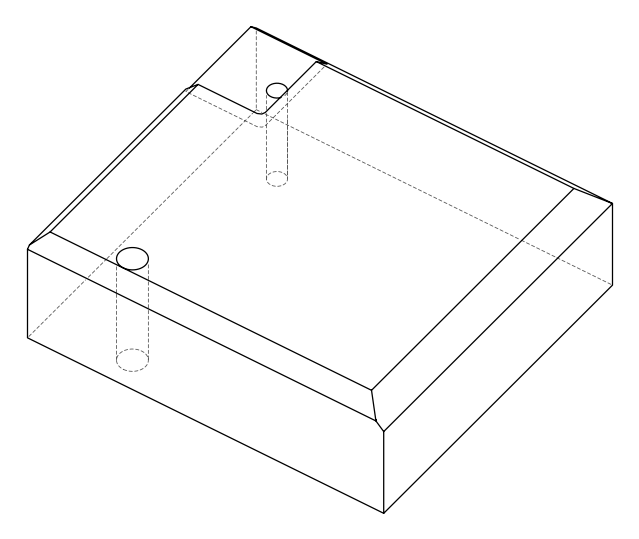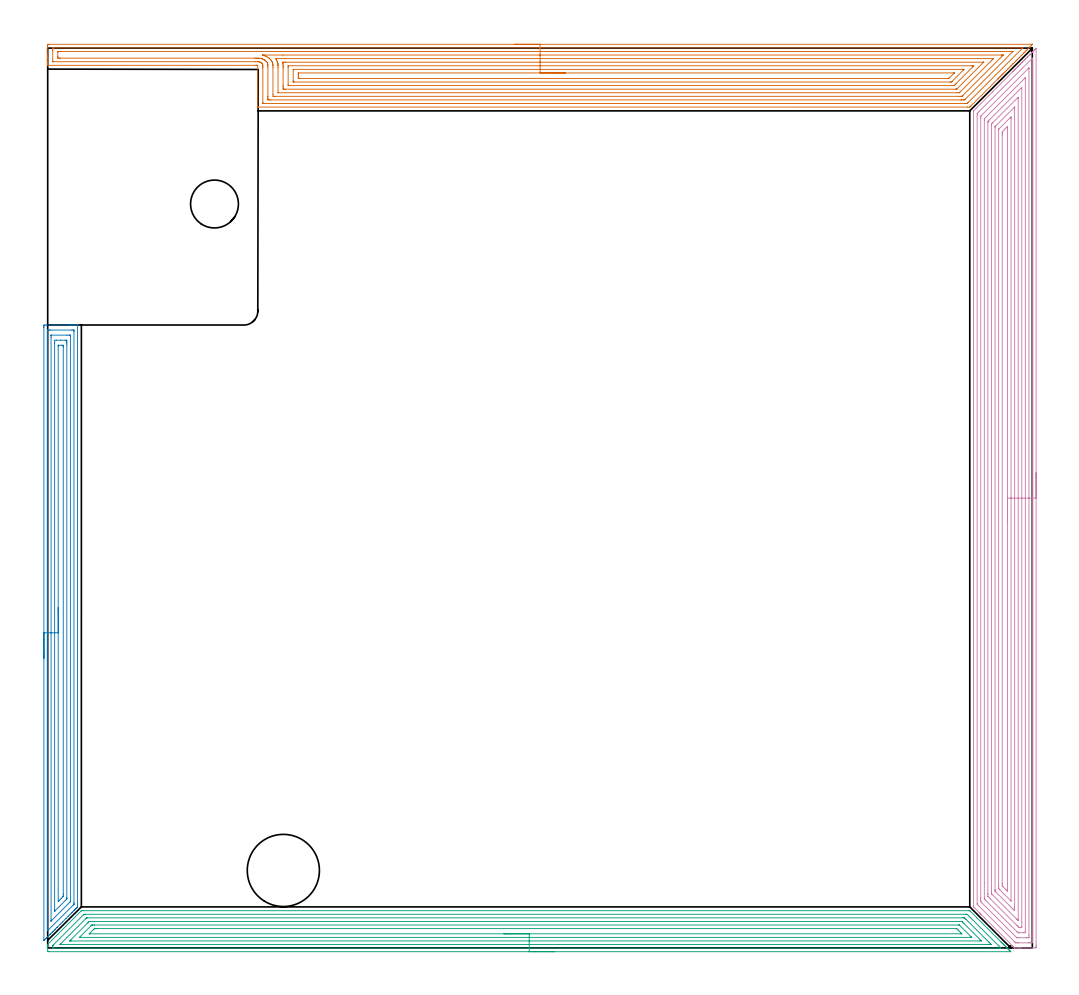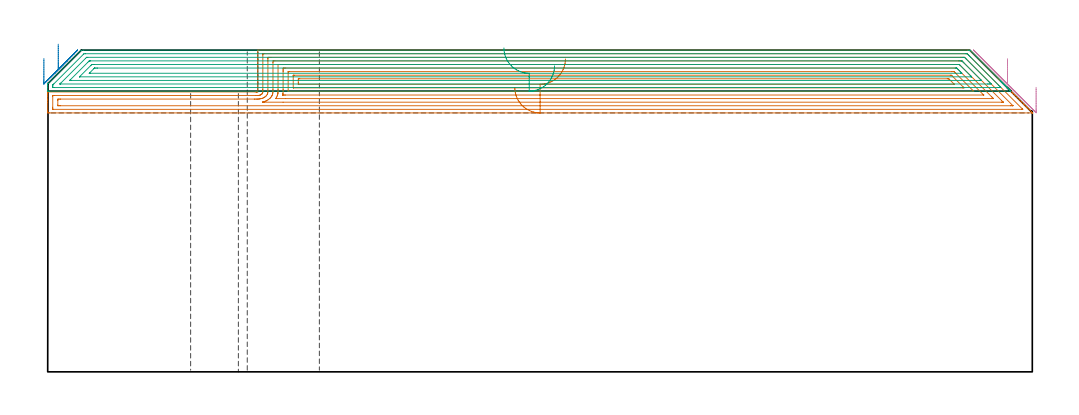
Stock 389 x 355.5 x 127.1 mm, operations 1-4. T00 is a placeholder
(PLAN: 14 operations, 9 tool changes, 98 min)
(1 AREA_MILL | FG_CHAMFER_SURFACE | UGT0205_001 | 23.59 min | 116847 mm3)
(2 AREA_MILL_1 | FG_CHAMFER_SURFACE_1 | UGT0205_001 | 9.74 min | 22344 mm3)
(3 AREA_MILL_2 | FG_CHAMFER_SURFACE_2 | UGT0205_001 | 17.94 min | 49732 mm3)
(4 AREA_MILL_3 | FG_CHAMFER_SURFACE_3 | UGT0205_001 | 24.74 min | 101465 mm3)
(5 MILL_CORNER_NOTCH_RECTANGULAR | CORNER_NOTCH_RECTANGULAR | NXT0201_013 | Follow Part, ap 2.5, ae 75% | 18.98 min | 128930 mm3)
(6 SPOT_DRILL | STEP1HOLE | NXT0321_9005460120000 | 0.05 min | 182 mm3)
(7 SPOT_DRILL_1 | STEP1HOLE_1 | NXT0321_9005460120000 | 0.05 min | 186 mm3)
(8 DRILL_BLIND_HOLE_INTO_CENTER | STEP1HOLE | NXT0301_046 | 0.05 min | 356 mm3)
(9 GUN_DRILL_THROUGH_HOLE | STEP1HOLE | UGT0307_003 | 0.59 min | 4455 mm3)
(10 SPADE_DRILL_TO_ENLARGE_THROUGH_HOLE | STEP1HOLE | UGT0306_009 | 0.54 min | 29122 mm3)
(11 DRILL_TO_ENLARGE_THROUGH_HOLE | STEP1HOLE | UGT0301_392 | 0.56 min | 46895 mm3)
(12 DRILL_BLIND_HOLE_INTO_CENTER_1 | STEP1HOLE_1 | NXT0301_092 | 0.09 min | 1740 mm3)
(13 GUN_DRILL_THROUGH_HOLE_1 | STEP1HOLE_1 | UGT0307_009 | 0.57 min | 10584 mm3)
(14 DRILL_TO_ENLARGE_THROUGH_HOLE_1 | STEP1HOLE_1 | UGT0301_257 | 0.48 min | 18481 mm3)
(TOOL UGT0205_001 | Chamfer Mill 20 x 3 x 45 deg. | D20 FL50 Z2)
(TOOL NXT0201_013 | ENDMILL 10mm | D10 FL30 Z4)
(TOOL NXT0321_9005460120000 | NC Spot Drill, 142deg, 12mm, Carbide, Uncoated | D12 PA142 FL30 Z2)
(TOOL NXT0301_046 | Carbide Drill 7.5mm [860.1-0750-038A1-MM 2214] | D7.5 PA140 FL53 Z2)
(TOOL UGT0307_003 | Gun Drill 7 mm | D7 PA130 FL24 Z1)
(TOOL UGT0306_009 | Spade Drill 18.5mm | D18.5 PA132 FL10 Z2)
(TOOL UGT0301_392 | Twist Drill 28.5 mm | D28.5 PA118 FL165 Z2)
(TOOL NXT0301_092 | Carbide Drill 12.1mm [860.1-1210-061A1-MM 2214] | D12.1 PA140 FL77 Z2)
(TOOL UGT0307_009 | Gun Drill 12 mm | D12 PA130 FL24 Z1)
(TOOL UGT0301_257 | Twist Drill 18.9 mm | D18.9 PA118 FL135 Z2)
(OP 1 AREA_MILL)
G17 G21 G94 G90
T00 M6
G54
G17 G0 G90 X184.547 Y357. S1061 M3
G43 Z137.1 H0
Z112.3
G94 G1 X184.585 Z111.429 F250.
X184.699 Z110.564
X184.887 Z109.712
X185.15 Z108.88
X185.484 Z108.074
X185.886 Z107.3
X186.355 Z106.565
X186.886 Z105.872
X187.476 Z105.229
X188.119 Z104.64
X188.811 Z104.109
X189.547 Z103.64
X190.32 Z103.237
X191.126 Z102.903
X191.958 Z102.641
X192.81 Z102.452
X193.675 Z102.338
X194.547 Z102.3
X388.953 Y356.999
X389.067 Y356.998 Z102.301
X389.077 Y356.997 Z102.3
X389.087 Y356.996 Z102.301
X389.077 Y356.981 Z102.316
X388.624 Y356.524 Z102.773
X388.157 Y356.058 Z103.242
X387.741 Y355.64 Z103.657
X387.241 Y355.142 Z104.158
X386.857 Y354.757 Z104.54
X386.684 Y354.584 Z104.715
X386.497 Y354.398 Z104.902
X385.974 Y353.874 Z105.424
X385.79 Y353.691 Z105.609
X385.644 Y353.545 Z105.755
X385.532 Y353.432 Z105.865
X385.492 Y353.392 Z105.906
X384.791 Y352.692 Z106.608
X384.649 Y352.549 Z106.748
X384.598 Y352.498 Z106.8
X383.937 Y351.838 Z107.462
X383.766 Y351.666 Z107.631
X383.084 Y350.985 Z108.315
X382.883 Y350.783 Z108.514
X382.231 Y350.132 Z109.168
X382. Y349.899 Z109.397
X381.378 Y349.279 Z110.021
X381.322 Y349.222 Z110.077
X381.117 Y349.016 Z110.28
X380.525 Y348.426 Z110.874
X380.428 Y348.328 Z110.971
X380.234 Y348.133 Z111.163
X379.672 Y347.572 Z111.728
X379.534 Y347.434 Z111.864
X379.351 Y347.25 Z112.046
X378.818 Y346.719 Z112.581
X378.468 Y346.366 Z112.93
X377.965 Y345.866 Z113.434
X377.747 Y345.647 Z113.651
X377.585 Y345.483 Z113.812
X377.424 Y345.324 Z113.974
X377.3 Y345.2 Z114.098
X377.143 Y345.042 Z114.253
X376.988 Y344.887 Z114.411
X376.853 Y344.753 Z114.545
X376.702 Y344.6 Z114.695
X376.551 Y344.451 Z114.847
X376.406 Y344.306 Z114.992
X376.26 Y344.158 Z115.137
X376.115 Y344.014 Z115.284
X375.96 Y343.859 Z115.439
X375.818 Y343.717 Z115.579
X375.678 Y343.578 Z115.72
X375.513 Y343.412 Z115.885
X375.377 Y343.275 Z116.021
X364.789 Y332.689 Z126.611
X364.342 Y332.244 Z127.055
X364.301 Y332.207 Z127.093
X363.448 Y332.2 Z127.1
X83.288
X83.008 Y332.204 Z127.09
X83. Y332.222 Z127.072
Y336.05 Z123.248
Y348.7 Z110.6
X82.736
X82.48 Y348.695 Z110.595
X82.417 Y348.7 Z110.599
X82.41 Y348.699 Z110.595
X82.408 Y348.7 Z110.596
X82.401 Z110.6
X82.392 Y348.699 Z110.598
X81.952 Y348.7 Z110.6
X0.176
X0.01 Y348.702 Z110.589
X0.005 Y348.821 Z110.471
X0. Y349.295 Z110.004
Y349.647 Z109.653
Y350.341 Z108.954
Y351.571 Z107.726
Y352.107 Z107.187
Y352.848 Z106.448
Y356.255 Z103.042
X0.003 Y356.524 Z102.774
X0.009 Y356.992 Z102.306
X0.145 Y356.995 Z102.303
X0.622 Y357. Z102.3
X194.547
Y355.585 Z103.715
X384.953
X385.201 Y355.58 Z103.72
X385.218 Y355.578 Z103.722
X385.216 Y355.574 Z103.726
X385.205 Y355.558 Z103.742
X385.191 Y355.543 Z103.757
X385.094 Y355.445 Z103.855
X363.773 Y334.122 Z125.178
X363.448 Y333.8 Z125.5
X363.325 Y333.682 Z125.618
X363.272 Y333.633 Z125.667
X363.182 Y333.621 Z125.679
X362.499 Y333.614 Z125.686
X85.464 Y333.615 Z125.685
X85.104 Y333.619 Z125.681
X85.022 Y333.621 Z125.679
X85.01 Y333.672 Z125.628
X85.007 Y333.735 Z125.565
X85.001 Y334.073 Z125.227
X85. Y347.691 Z111.609
X84.998 Y348.207 Z111.093
X84.99 Y348.574 Z110.726
X84.981 Y348.835 Z110.465
X84.947 Y348.99 Z110.31
X84.839 Y349.248 Z110.052
X84.677 Y349.458 Z109.842
X84.626 Y349.513 Z109.787
X84.327 Y349.754 Z109.546
X84.067 Y349.888 Z109.412
X83.925 Y349.946 Z109.354
X83.733 Y350.008 Z109.292
X83.414 Y350.076 Z109.224
X83.077 Y350.106 Z109.194
X82.839 Y350.109 Z109.191
X82.175 Y350.114 Z109.186
X2.41 Y350.115 Z109.185
X2.18 Y350.116 Z109.184
X2.028 Y350.12 Z109.18
X2.01 Y350.121 Z109.179
X2.007 Y350.13 Z109.17
X2.003 Y350.157 Z109.143
X2.001 Y350.206 Z109.094
X2. Y350.341 Z108.959
Y354.757 Z104.543
X2.002 Y355.161 Z104.139
X2.01 Y355.566 Z103.734
X2.013 Y355.58 Z103.72
X2.018 Y355.582 Z103.718
X2.043 Y355.584 Z103.716
X2.095 Y355.585 Z103.715
X2.2 Y355.586 Z103.714
X194.547 Y355.585 Z103.715
Y354.171 Z105.129
X380.428
X381.022 Y354.17 Z105.13
X381.136 Y354.168 Z105.132
X381.322 Y354.164 Z105.136
X381.347 Y354.157 Z105.143
X381.336 Y354.142 Z105.158
X381.322 Y354.123 Z105.177
X362.526 Y335.326 Z123.974
X362.235 Y335.047 Z124.253
X361.955 Y335.035 Z124.265
X361.661 Y335.032 Z124.268
X361.068 Y335.029 Z124.271
X360.767 Y335.028 Z124.272
X88.201 Y335.029 Z124.271
X87.607 Y335.03 Z124.27
X87.307 Y335.032 Z124.268
X87.016 Y335.035 Z124.265
X87.008 Y335.326 Z123.974
X87.002 Y335.628 Z123.672
X87. Y336.209 Z123.091
Y336.513 Z122.787
X86.999 Y347.996 Z111.304
X86.99 Y348.574 Z110.726
X86.979 Y348.899 Z110.401
X86.925 Y349.199 Z110.101
X86.837 Y349.458 Z109.842
X86.703 Y349.75 Z109.55
X86.414 Y350.16 Z109.14
X86.246 Y350.341 Z108.959
X85.847 Y350.666 Z108.634
X85.669 Y350.797 Z108.503
X85.52 Y350.885 Z108.415
X85.297 Y351.003 Z108.297
X85.123 Y351.089 Z108.211
X84.791 Y351.224 Z108.076
X84.626 Y351.28 Z108.02
X84.546 Y351.304 Z107.996
X84.079 Y351.412 Z107.888
X83.733 Y351.472 Z107.828
X83.456 Y351.498 Z107.802
X83.132 Y351.52 Z107.78
X82.839 Y351.524 Z107.776
X82.533 Y351.527 Z107.773
X81.945 Y351.528 Z107.772
X81.638
X5.091 Y351.529 Z107.771
X4.782
X4.197 Y351.533 Z107.767
X4.012 Y351.535 Z107.765
X4.004 Y351.913 Z107.387
X4.001 Y352.107 Z107.193
Y353.874 Z105.426
X4.003 Y354.066 Z105.234
X4.01 Y354.133 Z105.167
X4.017 Y354.165 Z105.135
X4.047 Y354.166 Z105.134
X4.197 Y354.169 Z105.131
X4.79 Y354.171 Z105.129
X5.091
X194.547
Y352.757 Z106.543
X376.853
X377.091 Y352.756 Z106.544
X377.364 Y352.752 Z106.548
X377.445 Y352.75 Z106.55
X377.482 Y352.743 Z106.557
X377.454 Y352.711 Z106.589
X377.369 Y352.621 Z106.679
X377.299 Y352.55 Z106.75
X376.858 Y352.107 Z107.193
X361.661 Y336.91 Z122.39
X361.305 Y336.562 Z122.738
X361.224 Y336.485 Z122.815
X361.174 Y336.45 Z122.85
X361.096 Y336.448 Z122.852
X360.767 Y336.444 Z122.856
X360.531 Y336.443 Z122.857
X359.874
X89.751
X89.095 Y336.448 Z122.852
X89.011 Y336.45 Z122.85
X89. Y337.092 Z122.208
Y347.785 Z111.515
X88.996 Y348.574 Z110.726
X88.994 Y348.674 Z110.626
X88.962 Y349.076 Z110.224
X88.892 Y349.458 Z109.842
X88.797 Y349.752 Z109.548
X88.636 Y350.119 Z109.181
X88.521 Y350.341 Z108.959
X88.201 Y350.794 Z108.506
X87.999 Y351.029 Z108.271
X87.808 Y351.224 Z108.076
X87.307 Y351.632 Z107.668
X87.029 Y351.834 Z107.466
X86.554 Y352.107 Z107.193
X86.414 Y352.182 Z107.118
X86.263 Y352.256 Z107.044
X85.886 Y352.408 Z106.892
X85.52 Y352.54 Z106.76
X85.23 Y352.63 Z106.67
X84.902 Y352.718 Z106.582
X84.886 Y352.726 Z106.574
X84.87 Y352.75 Z106.55
X85.244 Y352.754 Z106.546
X85.52 Y352.756 Z106.544
X92.987 Y352.757 Z106.543
X194.547
Y351.343 Z107.957
X373.159 Y351.342 Z107.958
X373.279
X373.398 Y351.34 Z107.96
X373.619 Y351.336 Z107.964
X373.517 Y351.224 Z108.076
X373.401 Y351.103 Z108.197
X373.279 Y350.978 Z108.322
X372.959 Y350.657 Z108.643
X360.521 Y338.22 Z121.08
X360.274 Y337.976 Z121.324
X360.192 Y337.899 Z121.401
X360.163 Y337.873 Z121.427
X360.113 Y337.864 Z121.436
X359.991 Y337.86 Z121.44
X359.874 Y337.858 Z121.442
X359.1 Y337.857 Z121.443
X91.002
X91.001 Y337.859 Z121.441
X91. Y347.691 Z111.609
X90.998 Y348.46 Z110.84
X90.994 Y348.574 Z110.726
X90.971 Y348.967 Z110.333
X90.957 Y349.173 Z110.127
X90.926 Y349.415 Z109.885
X90.918 Y349.458 Z109.842
X90.882 Y349.649 Z109.651
X90.703 Y350.171 Z109.129
X90.63 Y350.341 Z108.959
X90.417 Y350.801 Z108.499
X90.142 Y351.224 Z108.076
X90.079 Y351.325 Z107.975
X90.075 Y351.332 Z107.968
X90.114 Y351.336 Z107.964
X90.241 Y351.34 Z107.96
X90.401 Y351.342 Z107.958
X94.005 Y351.343 Z107.957
X194.547
Y349.929 Z109.371
X369.704 Y349.928 Z109.372
X369.741 Y349.926 Z109.374
X369.762 Y349.924 Z109.376
X369.763 Y349.923 Z109.377
X369.759 Y349.913 Z109.387
X369.742 Y349.891 Z109.409
X369.729 Y349.878 Z109.422
X359.289 Y339.437 Z119.863
X359.184 Y339.335 Z119.965
X359.145 Y339.3 Z120.
X359.122 Y339.282 Z120.018
X359.098 Y339.278 Z120.022
X358.98 Y339.275 Z120.025
X358.562 Y339.272 Z120.028
X94.039 Y339.271 Z120.029
X93.563 Y339.273 Z120.027
X93.142 Y339.275 Z120.025
X93.022 Y339.278 Z120.022
X93.009 Y339.407 Z119.893
X93.003 Y339.742 Z119.558
X93. Y340.298 Z119.002
Y340.625 Z118.675
Y347.691 Z111.609
X92.997 Y348.25 Z111.05
X92.99 Y348.574 Z110.726
X92.96 Y349.171 Z110.129
X92.923 Y349.458 Z109.842
X92.872 Y349.799 Z109.501
X92.859 Y349.897 Z109.403
X92.857 Y349.918 Z109.382
X92.872 Y349.922 Z109.378
X92.928 Y349.925 Z109.375
X93.088 Y349.928 Z109.372
X93.563 Y349.929 Z109.371
X93.98
X194.547
Y348.514 Z110.786
X365.236
X365.298 Y348.513 Z110.787
X365.887 Y348.497 Z110.803
X365.606 Y348.208 Z111.092
X365.456 Y348.055 Z111.245
X358.911 Y341.509 Z117.791
X358.499 Y341.101 Z118.199
X358.086 Y340.692 Z118.608
X358.021 Y340.69 Z118.61
X357.193 Y340.686 Z118.615
X357.132 Y340.685
X95.29
X95.132 Y340.687 Z118.613
X95.054 Y340.69 Z118.61
X95.021 Y340.692 Z118.608
X95.01 Y340.708 Z118.592
X95.006 Y340.786 Z118.514
X95.001 Y340.97 Z118.33
X95. Y348.037 Z111.263
X95.003 Y348.384 Z110.916
X95.007 Y348.482 Z110.818
X95.01 Y348.508 Z110.792
X95.015 Y348.509 Z110.791
X95.038 Y348.512 Z110.788
X95.142 Y348.514 Z110.786
X194.547
Y347.1 Z112.2
X361.366
X361.661 Y347.099 Z112.201
X361.956 Y347.096 Z112.204
X362.023 Y347.093 Z112.207
X361.901 Y346.956 Z112.344
X361.809 Y346.858 Z112.442
X361.761 Y346.808 Z112.492
X357.269 Y342.316 Z116.984
X357.193 Y342.243 Z117.057
X357.038 Y342.106 Z117.194
X356.894 Y342.103 Z117.197
X356.594 Y342.1 Z117.2
X97.433
X97.138 Y342.101 Z117.199
X97.04 Y342.104 Z117.196
X97.013 Y342.106 Z117.194
X97.006 Y342.165 Z117.135
X97.002 Y342.256 Z117.044
X97. Y342.392 Z116.908
Y342.528 Z116.772
X97.001 Y346.943 Z112.357
X97.01 Y347.079 Z112.221
X97.016 Y347.094 Z112.206
X97.028 Y347.097 Z112.203
X97.064 Y347.1 Z112.2
X194.547
Y345.686 Z113.614
X358.086 Y345.685 Z113.615
X358.118 Y345.684 Z113.616
X358.154 Y345.682 Z113.618
X358.171 Y345.679 Z113.621
X358.117 Y345.614 Z113.686
X356.299 Y343.797 Z115.503
X356.032 Y343.539 Z115.761
X356.012 Y343.521 Z115.779
X355.976 Y343.518 Z115.782
X355.895 Y343.516 Z115.784
X355.732 Y343.514 Z115.786
X355.405
X99.577
X99.091 Y343.517 Z115.783
X99.039 Y343.519 Z115.781
X99.01 Y343.521 Z115.779
X99.008 Y343.559 Z115.741
X99.004 Y343.734 Z115.566
X99. Y344.084 Z115.216
Y344.967 Z114.333
X99.001 Y345.446 Z113.854
X99.003 Y345.648 Z113.652
X99.006 Y345.673 Z113.627
X99.01 Y345.679 Z113.621
X99.017 Y345.682 Z113.618
X99.073 Y345.685 Z113.615
X99.167 Y345.686 Z113.614
X194.547
X195.418 Z113.652
X196.283 Z113.766
X197.135 Z113.955
X197.967 Z114.217
X198.773 Z114.551
X199.547 Z114.954
X200.282 Z115.423
X200.975 Z115.954
X201.618 Z116.543
X202.207 Z117.186
X202.738 Z117.878
X203.207 Z118.614
X203.61 Z119.388
X203.944 Z120.194
X204.206 Z121.026
X204.395 Z121.878
X204.509 Z122.742
X204.547 Z123.614
G0 Z137.1
M5
M2
(OP 2 AREA_MILL_1)
G17 G21 G94 G90
T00 M6
G54
G17 G0 G90 X-1.5 Y114.5 S1061 M3
G43 Z137.1 H0
Z123.8
G94 G1 Y114.538 Z122.928 F250.
Y114.652 Z122.063
Y114.841 Z121.212
Y115.103 Z120.38
Y115.437 Z119.574
Y115.84 Z118.8
Y116.308 Z118.064
Y116.84 Z117.372
Y117.429 Z116.729
Y118.072 Z116.14
Y118.764 Z115.608
Y119.5 Z115.14
Y120.274 Z114.737
Y121.08 Z114.403
Y121.912 Z114.141
Y122.764 Z113.952
Y123.628 Z113.838
Y124.5 Z113.8
Y245.071
X-1.499 Y245.488 Z113.801
X-1.495 Y245.958 Z113.803
X-1.492 Y246.091 Z113.806
X-1.03 Y246.095 Z114.268
X-0.425 Y246.1 Z114.873
X8.681 Z123.975
X9.237 Z124.534
X9.564 Z124.86
X10.12 Z125.416
X10.447 Z125.742
X11.452 Z126.752
X11.79 Y246.092 Z127.081
X11.797 Y246.091 Z127.088
X11.8 Y245.935 Z127.1
Y16.905
X11.802 Y16.211 Z127.094
X11.795 Y16.197 Z127.088
X11.771 Y16.169 Z127.066
X11.613 Y16.012 Z126.911
X11.489 Y15.888 Z126.786
X11.33 Y15.727 Z126.624
X11.167 Y15.566 Z126.465
X11.052 Y15.451 Z126.35
X10.888 Y15.286 Z126.183
X10.72 Y15.119 Z126.018
X10.447 Y14.846 Z125.745
X10.275 Y14.673 Z125.571
X9.727 Y14.127 Z125.027
X9.382 Y13.78 Z124.678
X8.802 Y13.202 Z124.102
X8.093 Y12.492 Z123.392
X7.21 Y11.609 Z122.509
X5.809 Y10.209 Z121.108
X4.916 Y9.316 Z120.215
X3.876 Y8.275 Z119.175
X3.679 Y8.077 Z118.976
X3.577 Y7.976 Z118.875
X3.013 Y7.412 Z118.312
X2.796 Y7.194 Z118.093
X2.685 Y7.083 Z117.982
X2.149 Y6.549 Z117.448
X1.913 Y6.311 Z117.21
X1.792 Y6.19 Z117.089
X1.286 Y5.686 Z116.586
X1.03 Y5.428 Z116.326
X0.899 Y5.298 Z116.196
X0.423 Y4.823 Z115.723
X0.147 Y4.545 Z115.443
X-0.44 Y3.96 Z114.86
X-0.735 Y3.662 Z114.56
X-1.252 Y3.148 Z114.047
X-1.335 Y3.065 Z113.964
X-1.471 Y2.937 Z113.828
X-1.497 Y2.915 Z113.802
X-1.5 Y3.051 Z113.8
Y3.095
Y124.5
X-0.086 Z115.214
X-0.085 Y243.91 Z115.215
X-0.084 Y244.014 Z115.216
X-0.082 Y244.065 Z115.218
X-0.08 Y244.083 Z115.22
X-0.049 Y244.09 Z115.251
X0.345 Y244.098 Z115.645
X0.736 Y244.099 Z116.036
X1.226 Y244.1 Z116.526
X9.564 Y244.099 Z124.864
X10.057 Y244.097 Z125.357
X10.277 Y244.09 Z125.577
X10.379 Y244.081 Z125.679
X10.385 Y243.765 Z125.685
Y243.702
Y17.798
X10.381 Y17.383 Z125.681
X10.379 Y17.28 Z125.679
X10.374 Y17.236 Z125.674
X10.348 Y17.207 Z125.648
X10.25 Y17.104 Z125.55
X10.055 Y16.905 Z125.355
X0.234 Y7.083 Z115.534
X0.132 Y6.984 Z115.432
X0.04 Y6.895 Z115.34
X-0.05 Y6.812 Z115.25
X-0.079 Y6.805 Z115.221
X-0.084 Y7.02 Z115.216
X-0.085 Y7.083 Z115.215
X-0.086 Y124.5 Z115.214
X1.328 Z116.628
X1.329 Y241.317 Z116.629
X1.332 Y241.917 Z116.632
X1.334 Y242.062 Z116.634
X1.336 Y242.09 Z116.636
X1.377 Y242.094 Z116.677
X1.439 Y242.099 Z116.739
X7.617 Y242.1 Z122.917
X8.501 Y242.099 Z123.801
X8.681 Y242.096 Z123.981
X8.862 Y242.09 Z124.162
X8.965 Y242.083 Z124.265
X8.968 Y242.014 Z124.268
X8.969 Y241.917 Z124.269
X8.971 Y241.623 Z124.271
Y18.691
X8.969 Y18.4 Z124.269
X8.965 Y18.301 Z124.265
X8.962 Y18.273 Z124.262
X8.95 Y18.257 Z124.25
X8.915 Y18.218 Z124.215
X8.681 Y17.981 Z123.981
X8.591 Y17.89 Z123.891
X1.355 Y10.655 Z116.655
X1.344 Y10.649 Z116.644
X1.338 Y10.648 Z116.638
X1.335 Y10.655 Z116.635
X1.332 Y10.676 Z116.632
X1.329 Y10.948 Z116.629
X1.328 Y124.5 Z116.628
X2.743 Z118.043
Y238.994
X2.744 Y239.238 Z118.044
X2.748 Y239.881 Z118.048
X2.752 Y240.09 Z118.052
X3.415 Y240.1 Z118.715
X5.15 Z120.45
X6.946 Z122.246
X7.347 Y240.094 Z122.647
X7.542 Y240.09 Z122.842
X7.55 Y239.98 Z122.85
X7.555 Y239.484 Z122.855
X7.557 Y239.238 Z122.857
Y238.589
Y19.828
X7.556 Y19.584 Z122.856
X7.554 Y19.422 Z122.854
X7.55 Y19.342 Z122.85
X7.547 Y19.307 Z122.847
X7.523 Y19.281 Z122.823
X7.371 Y19.124 Z122.671
X6.942 Y18.691 Z122.242
X2.933 Y14.683 Z118.233
X2.868 Y14.619 Z118.168
X2.785 Y14.542 Z118.085
X2.756 Y14.516 Z118.056
X2.75 Y14.548 Z118.05
X2.747 Y14.622 Z118.047
X2.744 Y14.875 Z118.044
X2.743 Y15.119 Z118.043
Y15.261
Y124.5
X4.157 Z119.457
Y237.675
X4.159 Y237.899 Z119.459
X4.162 Y238.047 Z119.462
X4.164 Y238.092 Z119.464
X4.168 Y238.094 Z119.468
X4.187 Y238.097 Z119.487
X4.267 Y238.099 Z119.567
X5.392 Y238.1 Z120.692
X6.033 Y238.096 Z121.333
X6.123 Y238.093 Z121.423
X6.131 Y238.092 Z121.431
X6.136 Y238.053 Z121.436
X6.14 Y237.935 Z121.44
X6.142 Y237.787 Z121.442
X6.143 Y237.564 Z121.443
Y237.452
Y21.258
X6.139 Y20.477 Z121.439
X6.137 Y20.372 Z121.437
X6.131 Y20.341 Z121.431
X6.111 Y20.318 Z121.411
X6.033 Y20.234 Z121.333
X5.267 Y19.465 Z120.567
X4.493 Y18.691 Z119.793
X4.379 Y18.578 Z119.679
X4.267 Y18.471 Z119.567
X4.164 Y18.375 Z119.464
X4.159 Y18.58 Z119.459
X4.158 Y18.691 Z119.458
X4.157 Y124.5 Z119.457
Y125.372 Z119.495
Y126.236 Z119.609
Y127.088 Z119.798
Y127.92 Z120.06
Y128.726 Z120.394
Y129.5 Z120.797
Y130.236 Z121.265
Y130.928 Z121.796
Y131.571 Z122.386
Y132.16 Z123.029
Y132.692 Z123.721
Y133.16 Z124.457
Y133.563 Z125.231
Y133.897 Z126.037
Y134.159 Z126.869
Y134.348 Z127.72
Y134.462 Z128.585
Y134.5 Z129.457
G0 Z137.1
M5
M2
(OP 3 AREA_MILL_2)
G17 G21 G94 G90
T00 M6
G54
G17 G0 G90 X200.25 Y-1.5 S1061 M3
G43 Z137.1 H0
Z120.9
G94 G1 X200.212 Z120.028 F250.
X200.098 Z119.164
X199.909 Z118.312
X199.647 Z117.48
X199.313 Z116.674
X198.91 Z115.9
X198.442 Z115.164
X197.91 Z114.472
X197.321 Z113.829
X196.678 Z113.24
X195.986 Z112.709
X195.25 Z112.24
X194.476 Z111.837
X193.67 Z111.503
X192.838 Z111.241
X191.987 Z111.052
X191.122 Z110.938
X190.25 Z110.9
X0.633
X0.461 Y-1.498 Z110.902
X0.002 Y-1.491 Z110.905
X0. Y-1.32 Z111.077
Y-0.063 Z112.332
Y0.675 Z113.075
Y1.307 Z113.707
X0.001 Y1.346 Z113.745
X0.01 Y1.399 Z113.796
X0.057 Y1.458 Z113.856
X13.201 Y14.601 Z127.
X13.305 Y14.695 Z127.09
X14.049 Y14.7 Z127.1
X363.768
X364.295 Y14.702 Z127.081
X364.398 Y14.602 Z127.001
X367.071 Y11.93 Z124.328
X376.4 Y2.602 Z114.998
X376.505 Y2.495 Z114.895
X376.588 Y2.413 Z114.812
X376.696 Y2.306 Z114.702
X376.799 Y2.201 Z114.6
X376.886 Y2.115 Z114.514
X376.992 Y2.01 Z114.406
X377.094 Y1.907 Z114.306
X377.184 Y1.817 Z114.216
X377.288 Y1.714 Z114.11
X377.388 Y1.613 Z114.012
X377.482 Y1.518 Z113.918
X377.584 Y1.418 Z113.814
X377.682 Y1.318 Z113.718
X377.78 Y1.22 Z113.62
X377.88 Y1.122 Z113.518
X377.976 Y1.024 Z113.424
X378.078 Y0.922 Z113.322
X378.177 Y0.825 Z113.221
X378.27 Y0.73 Z113.129
X378.376 Y0.624 Z113.023
X378.473 Y0.529 Z112.925
X378.565 Y0.436 Z112.835
X378.675 Y0.326 Z112.725
X378.769 Y0.233 Z112.629
X378.859 Y0.142 Z112.541
X378.973 Y0.028 Z112.427
X379.065 Y-0.063 Z112.333
X379.153 Y-0.152 Z112.247
X379.271 Y-0.27 Z112.129
X379.361 Y-0.359 Z112.037
X379.447 Y-0.447 Z111.953
X379.569 Y-0.568 Z111.831
X379.657 Y-0.655 Z111.741
X379.741 Y-0.741 Z111.658
X379.867 Y-0.867 Z111.533
X379.953 Y-0.951 Z111.445
X380.165 Y-1.165 Z111.235
X380.198 Y-1.198 Z111.202
X380.396 Y-1.396 Z111.003
X380.463 Y-1.466 Z110.933
X380.483 Y-1.494 Z110.904
X380.463 Y-1.499 Z110.899
X190.25 Y-1.5 Z110.9
Y-0.086 Z112.314
X2.444 Y-0.085 Z112.315
X2.422 Y-0.084 Z112.316
X2.01 Y-0.063 Z112.337
X2.004 Y0.352 Z112.752
X2.008 Y0.825 Z113.225
X2.01 Y0.928 Z113.328
X2.065 Y1.003 Z113.403
X2.151 Y1.094 Z113.494
X2.422 Y1.371 Z113.771
X14.049 Y12.998 Z125.398
X14.184 Y13.129 Z125.529
X14.325 Y13.263 Z125.663
X14.922 Y13.285 Z125.685
X14.944
X362.851
X362.873 Y13.284 Z125.684
X363.275 Y13.263 Z125.663
X363.768 Y12.78 Z125.18
X364.175 Y12.375 Z124.775
X364.662 Y11.889 Z124.289
X375.724 Y0.825 Z113.225
X376.289 Y0.257 Z112.657
X376.601 Y-0.063 Z112.337
X376.311 Y-0.084 Z112.316
X376.289 Y-0.085 Z112.315
X375.418 Y-0.086 Z112.314
X190.25
Y1.328 Z113.728
X5.031 Y1.329 Z113.729
X4.954
X4.891 Y1.332 Z113.732
X4.851 Y1.335 Z113.735
X4.848 Y1.336 Z113.736
X4.863 Y1.355 Z113.755
X4.998 Y1.496 Z113.896
X5.105 Y1.606 Z114.006
X5.159 Y1.66 Z114.06
X14.985 Y11.486 Z123.886
X15.271 Y11.768 Z124.168
X15.355 Y11.847 Z124.247
X15.372 Y11.861 Z124.261
X15.397 Y11.865 Z124.265
X15.453 Y11.868 Z124.268
X15.838 Y11.871 Z124.271
X361.591
X361.979 Y11.869 Z124.269
X362.108 Y11.868 Z124.268
X362.207 Y11.865 Z124.265
X362.29 Y11.799 Z124.199
X362.611 Y11.486 Z123.886
X362.873 Y11.227 Z123.627
X371.817 Y2.284 Z114.684
X372.384 Y1.714 Z114.114
X372.712 Y1.38 Z113.78
X372.745 Y1.335 Z113.735
X372.712 Y1.334 Z113.734
X372.204 Y1.33 Z113.73
X371.817 Y1.329 Z113.729
X371.311 Y1.328 Z113.728
X190.25
Y2.743 Z115.143
X9.436
X8.927 Y2.746 Z115.146
X8.761 Y2.749 Z115.149
X8.711 Y2.751 Z115.151
X8.737 Y2.78 Z115.18
X8.796 Y2.843 Z115.243
X8.942 Y2.992 Z115.392
X9.062 Y3.114 Z115.514
X15.838 Y9.889 Z122.289
X16.196 Y10.243 Z122.643
X16.379 Y10.421 Z122.821
X16.409 Y10.449 Z122.849
X16.451 Y10.451 Z122.851
X16.544 Y10.455 Z122.855
X16.733 Y10.457 Z122.857
X16.874
X360.332
X361.084 Y10.452 Z122.852
X361.187 Y10.45 Z122.85
X361.293 Y10.348 Z122.748
X361.512 Y10.135 Z122.535
X361.942 Y9.709 Z122.109
X368.598 Y3.052 Z115.452
X368.774 Y2.873 Z115.273
X368.859 Y2.784 Z115.184
X368.89 Y2.749 Z115.149
X368.098 Y2.743 Z115.143
X190.25
Y4.157 Z116.557
X12.782
X12.663 Y4.158 Z116.558
X12.584 Y4.161 Z116.561
X12.573 Y4.164 Z116.564
Y4.166 Z116.566
X12.594 Y4.19 Z116.59
X12.778 Y4.379 Z116.779
X16.977 Y8.578 Z120.978
X17.224 Y8.821 Z121.221
X17.428 Y9.019 Z121.419
X17.463 Y9.036 Z121.436
X17.516 Y9.039 Z121.439
X17.627 Y9.041 Z121.441
X18.298 Y9.043 Z121.443
X18.521
X359.967 Y9.042 Z121.442
X360.078 Y9.04 Z121.44
X360.132 Y9.037 Z121.437
X360.157 Y9.033 Z121.433
X360.19 Y9.007 Z121.407
X360.379 Y8.821 Z121.221
X364.662 Y4.54 Z116.94
X364.822 Y4.379 Z116.779
X364.978 Y4.218 Z116.618
X365.018 Y4.172 Z116.572
X365.024 Y4.162 Z116.562
X365.018 Y4.161 Z116.561
X364.96 Y4.158 Z116.558
X364.885 Y4.157 Z116.557
X364.662
X190.25
Y5.571 Z117.971
X16.733
X16.426 Y5.572 Z117.972
X16.425 Y5.573 Z117.973
X16.424 Y5.574 Z117.974
X16.431 Y5.581 Z117.981
X18.206 Y7.358 Z119.758
X18.312 Y7.463 Z119.863
X18.399 Y7.545 Z119.945
X18.458 Y7.599 Z119.999
X18.489 Y7.622 Z120.022
X18.521 Y7.623 Z120.023
X18.829 Y7.627 Z120.027
X19.416 Y7.629 Z120.029
X19.722
X358.707
X359.001 Y7.626 Z120.026
X359.074 Y7.624 Z120.024
X359.107 Y7.622 Z120.022
X359.149 Y7.591 Z119.991
X359.295 Y7.453 Z119.853
X359.708 Y7.044 Z119.444
X360.19 Y6.563 Z118.963
X360.596 Y6.156 Z118.556
X361.084 Y5.665 Z118.065
X361.155 Y5.585 Z117.985
X361.161 Y5.578 Z117.978
X361.145 Y5.576 Z117.976
X361.084 Y5.574 Z117.974
X360.778 Y5.572 Z117.972
X190.25 Y5.571 Z117.971
X189.378 Z118.009
X188.514 Z118.123
X187.662 Z118.312
X186.83 Z118.574
X186.024 Z118.908
X185.25 Z119.311
X184.514 Z119.78
X183.822 Z120.311
X183.179 Z120.9
X182.59 Z121.543
X182.059 Z122.235
X181.59 Z122.971
X181.187 Z123.745
X180.853 Z124.551
X180.591 Z125.383
X180.402 Z126.235
X180.288 Z127.1
X180.25 Z127.971
G0 Z137.1
M5
M2
(OP 4 AREA_MILL_3)
G17 G21 G94 G90
T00 M6
G54
G17 G0 G90 X390.5 Y187.7 S1061 M3
G43 Z137.1 H0
Z112.4
G94 G1 Y187.662 Z111.528 F250.
Y187.548 Z110.664
Y187.359 Z109.812
Y187.097 Z108.98
Y186.763 Z108.174
Y186.36 Z107.4
Y185.892 Z106.664
Y185.361 Z105.972
Y184.771 Z105.329
Y184.128 Z104.74
Y183.436 Z104.208
Y182.7 Z103.74
Y181.926 Z103.337
Y181.12 Z103.003
Y180.288 Z102.741
Y179.437 Z102.552
Y178.572 Z102.438
Y177.7 Z102.4
Y1.068
X390.499 Y0.631 Z102.401
X390.495 Y0.179 Z102.403
X390.492 Y0.01 Z102.406
X390.049 Y0. Z102.848
X384.761 Z108.134
X384.242 Z108.655
X383.879 Z109.017
X383.36 Z109.535
X382.998 Z109.897
X382.22 Z110.679
X382.013 Z110.884
X381.999 Y0.004 Z110.898
X381.993 Y0.006 Z110.904
X381.649 Y0.351 Z111.251
X381.235 Y0.764 Z111.662
X370.099 Y11.901 Z122.8
X368.941 Y13.059 Z123.958
X368.895 Y13.104 Z124.002
X368.848 Y13.151 Z124.051
X368.651 Y13.349 Z124.248
X368.601 Y13.397 Z124.296
X368.55 Y13.449 Z124.349
X368.361 Y13.638 Z124.538
X368.308 Y13.691 Z124.589
X368.252 Y13.747 Z124.647
X368.072 Y13.928 Z124.827
X368.014 Y13.985 Z124.883
X365.808 Y16.193 Z127.092
X365.802 Y16.201 Z127.098
X365.8 Y16.205 Z127.1
Y330.623
X365.804 Y330.694 Z127.09
X365.864 Y330.766 Z127.033
X373.302 Y338.202 Z119.598
X381.235 Y346.137 Z111.661
X381.372 Y346.273 Z111.526
X381.536 Y346.437 Z111.361
X381.676 Y346.578 Z111.22
X381.819 Y346.72 Z111.079
X381.971 Y346.872 Z110.927
X382.116 Y347.019 Z110.779
X382.266 Y347.168 Z110.631
X382.405 Y347.306 Z110.493
X382.557 Y347.46 Z110.338
X383.044 Y347.944 Z109.856
X383.31 Y348.211 Z109.588
X383.438 Y348.34 Z109.458
X383.801 Y348.701 Z109.099
X383.965 Y348.865 Z108.935
X384.204 Y349.105 Z108.694
X384.32 Y349.222 Z108.576
X384.886 Y349.786 Z108.014
X385.098 Y349.999 Z107.8
X385.201 Y350.103 Z107.695
X385.642 Y350.543 Z107.257
X386.083 Y350.985 Z106.813
X386.291 Y351.192 Z106.608
X386.336 Y351.236 Z106.564
X386.964 Y351.866 Z105.932
X387.18 Y352.08 Z105.72
X387.846 Y352.747 Z105.051
X388.025 Y352.925 Z104.875
X388.08 Y352.98 Z104.82
X388.727 Y353.629 Z104.17
X388.87 Y353.771 Z104.03
X388.974 Y353.875 Z103.925
X389.168 Y354.069 Z103.73
X389.271 Y354.173 Z103.626
X389.869 Y354.769 Z103.031
X390.049 Y354.951 Z102.848
X390.165 Y355.067 Z102.731
X390.412 Y355.313 Z102.487
X390.466 Y355.365 Z102.433
X390.49 Y355.383 Z102.409
X390.495 Z102.405
X390.499 Y355.371 Z102.401
X390.5 Y355.365 Z102.4
Y177.7
X389.086 Z103.814
X389.085 Y2.503 Z103.815
X389.084 Y2.42 Z103.816
X389.079 Y2.024 Z103.821
X388.693 Y2.007 Z104.207
X388.286 Y2.002 Z104.614
X387.818 Y2. Z105.082
X387.405 Z105.495
X383.411 Z109.489
X382.998 Z109.902
X382.528 Y2.002 Z110.372
X382.479 Y2.006 Z110.421
X382.455 Y2.01 Z110.445
X382.364 Y2.094 Z110.536
X382.201 Y2.251 Z110.699
X382.116 Y2.334 Z110.784
X382.03 Y2.42 Z110.87
X367.722 Y16.728 Z125.178
X367.422 Y17.034 Z125.478
X367.221 Y17.241 Z125.679
X367.219 Y17.337 Z125.681
X367.215 Y17.539 Z125.685
Y328.835
X367.22 Y329.64 Z125.68
X367.235 Y329.673 Z125.665
X367.284 Y329.729 Z125.616
X367.649 Y330.099 Z125.251
X368.014 Y330.464 Z124.886
X388.843 Y351.293 Z104.057
X388.957 Y351.406 Z103.943
X389.055 Y351.498 Z103.845
X389.073 Y351.513 Z103.827
X389.079 Y351.512 Z103.821
X389.081 Y351.472 Z103.819
X389.085 Y351.276 Z103.815
X389.086 Y177.7 Z103.814
X387.672 Z105.228
X387.671 Y4.832 Z105.229
X387.669 Y4.208 Z105.231
X387.667 Y4.073 Z105.233
X387.665 Y4.015 Z105.235
X387.603 Y4.007 Z105.297
X387.405 Y4.003 Z105.495
X386.729 Y4. Z106.171
X386.523 Z106.377
X383.879 Z109.021
X383.202 Y4.001 Z109.698
X382.998 Y4.007 Z109.902
X382.93 Y4.01 Z109.97
X382.886 Y4.025 Z110.014
X382.848 Y4.06 Z110.052
X382.693 Y4.208 Z110.207
X378.791 Y8.108 Z114.109
X369.277 Y17.623 Z123.623
X368.895 Y18.01 Z124.005
X368.647 Y18.264 Z124.253
X368.636 Y18.517 Z124.264
X368.632 Y18.784 Z124.268
X368.629 Y19.411 Z124.271
Y19.682
Y327.94
Y328.21
X368.633 Y328.523 Z124.267
X368.635 Y328.599 Z124.265
X368.642 Y328.631 Z124.258
X368.865 Y328.866 Z124.035
X387.615 Y347.615 Z105.285
X387.638 Y347.634 Z105.262
X387.661 Y347.652 Z105.239
X387.664 Y347.615 Z105.236
X387.669 Y347.449 Z105.231
X387.671 Y347.345 Z105.229
X387.672 Y177.7 Z105.228
X386.257 Z106.643
Y6.891
X386.253 Y6.271 Z106.647
X386.25 Y6.06 Z106.65
X386.24 Y6.01 Z106.66
X386.191 Y6.007 Z106.709
X386.081 Y6.004 Z106.819
X385.642 Y6. Z107.258
X383.879 Z109.021
X383.437 Y6.003 Z109.463
X383.382 Y6.006 Z109.518
X383.357 Y6.01 Z109.543
X383.318 Y6.042 Z109.582
X383.176 Y6.178 Z109.724
X382.998 Y6.352 Z109.902
X370.658 Y18.692 Z122.242
X370.303 Y19.053 Z122.597
X370.124 Y19.237 Z122.776
X370.05 Y19.327 Z122.85
X370.048 Y19.411 Z122.852
X370.044 Y20.034 Z122.856
X370.043 Y25.709 Z122.857
Y327.046
X370.045 Y327.358 Z122.855
X370.047 Y327.514 Z122.853
X370.05 Y327.587 Z122.85
X370.086 Y327.626 Z122.814
X370.39 Y327.94 Z122.51
X386.061 Y343.612 Z106.839
X386.135 Y343.684 Z106.765
X386.237 Y343.778 Z106.663
X386.249 Y343.789 Z106.651
X386.252 Y343.77 Z106.648
X386.255 Y343.716 Z106.645
X386.257 Y343.654 Z106.643
Y177.7
X384.843 Z108.057
Y8.512
X384.841 Y8.345 Z108.059
X384.836 Y8.019 Z108.064
X384.761 Y8.01 Z108.139
X384.545 Y8.004 Z108.355
X383.879 Y8.01 Z109.021
X383.788 Y8.022 Z109.112
X383.694 Y8.113 Z109.206
X383.503 Y8.299 Z109.397
X383.118 Y8.68 Z109.782
X382.998 Y8.8 Z109.902
X372.421 Y19.377 Z120.479
X371.539 Y20.261 Z121.361
X371.498 Y20.305 Z121.402
X371.464 Y20.352 Z121.436
X371.462 Y20.384 Z121.438
X371.457 Y21.2 Z121.443
Y21.283
Y326.235
X371.459 Y326.319 Z121.441
X371.464 Y326.486 Z121.436
X371.47 Y326.56 Z121.43
X371.489 Y326.583 Z121.411
X371.539 Y326.638 Z121.361
X371.741 Y326.842 Z121.159
X371.944 Y327.046 Z120.956
X384.464 Y339.566 Z108.436
X384.614 Y339.715 Z108.286
X384.761 Y339.856 Z108.139
X384.812 Y339.902 Z108.088
X384.836 Y339.915 Z108.064
X384.843 Y339.566 Z108.057
Y177.7
X383.429 Z109.471
Y11.363
X383.427 Y10.927 Z109.473
X383.425 Y10.864 Z109.475
X383.423 Y10.841 Z109.477
X383.321 Y10.937 Z109.579
X383.108 Y11.142 Z109.792
X382.998 Y11.25 Z109.902
X382.885 Y11.363 Z110.015
X373.048 Y21.2 Z119.852
X372.963 Y21.29 Z119.937
X372.896 Y21.363 Z120.004
X372.878 Y21.395 Z120.022
X372.876 Y21.419 Z120.024
X372.872 Y21.636 Z120.028
X372.871 Y22.094 Z120.029
Y22.531
X372.872 Y324.8 Z120.028
X372.874 Y325.258 Z120.026
X372.878 Y325.475 Z120.022
X372.882 Y325.523 Z120.018
X372.909 Y325.555 Z119.991
X372.958 Y325.607 Z119.942
X373.302 Y325.955 Z119.598
X373.4 Y326.053 Z119.5
X383.336 Y335.989 Z109.564
X383.369 Y336.02 Z109.531
X383.391 Y336.038 Z109.509
X383.421 Y336.062 Z109.479
X383.425 Y336.026 Z109.475
X383.427 Y335.989 Z109.473
X383.429 Y335.754 Z109.471
Y335.552
Y177.7
X382.015 Z110.885
Y15.834
X382.014 Y15.044 Z110.886
X382.012 Y14.94 Z110.888
X382.008 Y14.708 Z110.892
X381.934 Y14.775 Z110.966
X381.761 Y14.94 Z111.139
X381.235 Y15.463 Z111.665
X380.863 Y15.834 Z112.037
X374.604 Y22.094 Z118.296
X374.447 Y22.254 Z118.453
X374.323 Y22.385 Z118.577
X374.292 Y22.421 Z118.608
X374.29 Y22.441 Z118.61
X374.288 Y22.49 Z118.612
X374.285 Y22.885 Z118.615
Y22.988
X374.286 Y324.26 Z118.614
X374.287 Y324.363 Z118.613
X374.29 Y324.461 Z118.61
X374.292 Y324.482 Z118.608
X374.308 Y324.503 Z118.592
X374.345 Y324.544 Z118.555
X374.465 Y324.667 Z118.435
X374.616 Y324.819 Z118.284
X381.881 Y332.084 Z111.019
X381.951 Y332.151 Z110.949
X381.999 Y332.194 Z110.901
X382.007 Y332.198 Z110.893
X382.009 Y332.195 Z110.891
X382.011 Y332.151 Z110.889
X382.014 Y331.621 Z110.886
X382.015 Y331.518 Z110.885
Y177.7
X380.6 Z112.3
Y18.743
X380.599 Y18.609 Z112.301
X380.596 Y18.568 Z112.304
X380.594 Y18.561 Z112.306
X380.592 Z112.308
X380.557 Y18.593 Z112.343
X380.354 Y18.794 Z112.546
X376.159 Y22.988 Z116.741
X375.946 Y23.205 Z116.954
X375.782 Y23.377 Z117.118
X375.706 Y23.47 Z117.194
X375.704 Y23.632 Z117.196
X375.701 Y23.883 Z117.199
X375.7 Y24.133 Z117.2
Y24.777
Y323.147
X375.701 Y323.308 Z117.199
X375.704 Y323.388 Z117.196
X375.706 Y323.426 Z117.194
X375.723 Y323.469 Z117.177
X375.834 Y323.583 Z117.066
X375.946 Y323.699 Z116.954
X380.354 Y328.106 Z112.546
X380.436 Y328.186 Z112.464
X380.588 Y328.33 Z112.312
X380.593 Y328.191 Z112.307
X380.598 Y327.94 Z112.302
X380.6 Y327.691 Z112.3
Y177.7
X379.186 Z113.714
Y22.988
X379.184 Y22.538 Z113.716
X379.182 Y22.443 Z113.718
X379.18 Y22.432 Z113.72
X379.174 Y22.433 Z113.726
X379.124 Y22.478 Z113.776
X379.022 Y22.576 Z113.878
X378.608 Y22.988 Z114.292
X377.43 Y24.166 Z115.47
X377.121 Y24.48 Z115.779
X377.118 Y24.777 Z115.782
X377.115 Y25.38 Z115.785
X377.114 Y321.39 Z115.786
X377.116 Y321.68 Z115.784
X377.12 Y322.278 Z115.78
X377.128 Y322.42 Z115.772
X377.274 Y322.575 Z115.626
X377.935 Y323.24 Z114.965
X378.823 Y324.127 Z114.077
X379.06 Y324.363 Z113.84
X379.1 Y324.401 Z113.8
X379.113 Y324.412 Z113.787
X379.179 Y324.457 Z113.721
X379.182 Y324.363 Z113.718
X379.184 Y324.2 Z113.716
X379.186 Y323.759 Z113.714
Y323.469
Y177.7
Y176.829 Z113.752
Y175.964 Z113.866
Y175.112 Z114.054
Y174.28 Z114.317
Y173.474 Z114.651
Y172.7 Z115.053
Y171.964 Z115.522
Y171.272 Z116.053
Y170.629 Z116.643
Y170.04 Z117.286
Y169.509 Z117.978
Y169.04 Z118.714
Y168.637 Z119.488
Y168.303 Z120.294
Y168.041 Z121.126
Y167.852 Z121.977
Y167.738 Z122.842
Y167.7 Z123.714
G0 Z137.1
M5
M2
